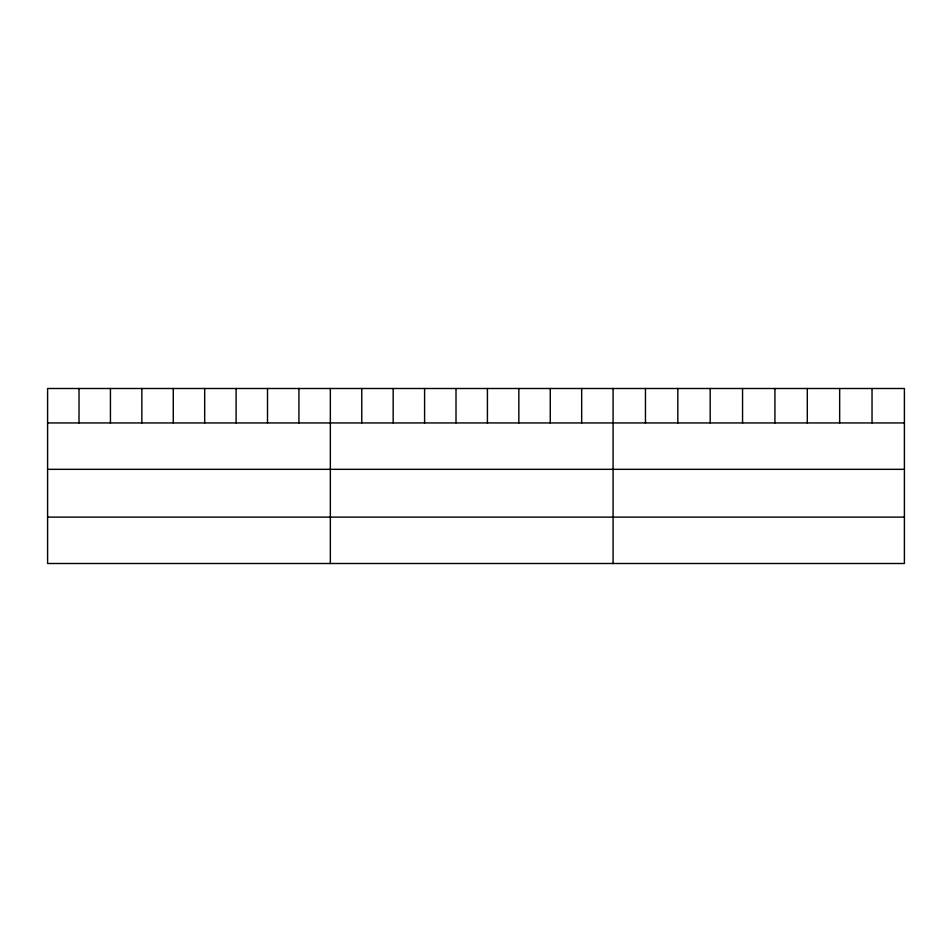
<?xml version="1.0" encoding="UTF-8"?>
<svg xmlns="http://www.w3.org/2000/svg" width="952" height="952" viewBox="0 0 952 952"><rect width="100%" height="100%" fill="white"/><g stroke="black" fill="none" stroke-linecap="round" stroke-linejoin="round"><path stroke-width="1.43" d="M904.4 422.938L904.4 563.501L47.6 563.501L47.6 388.499L904.4 388.499L904.4 422.938L47.6 422.938M47.6 469.324L904.4 469.324M47.6 517.115L904.4 517.115M872.032 388.499L872.032 422.938M839.664 388.499L839.664 422.938M807.296 388.499L807.296 422.938M774.928 388.499L774.928 422.938M742.56 388.499L742.56 422.938M710.192 388.499L710.192 422.938M677.824 388.499L677.824 422.938M645.456 388.499L645.456 422.938M613.088 388.499L613.088 563.501M581.672 388.499L581.672 422.938M550.256 388.499L550.256 422.938M518.84 388.499L518.84 422.938M487.424 388.499L487.424 422.938M456.008 388.499L456.008 422.938M424.592 388.499L424.592 422.938M393.176 388.499L393.176 422.938M361.76 388.499L361.76 422.938M330.344 388.499L330.344 563.501M298.928 388.499L298.928 422.938M267.512 388.499L267.512 422.938M236.096 388.499L236.096 422.938M204.68 388.499L204.68 422.938M173.264 388.499L173.264 422.938M141.848 388.499L141.848 422.938M110.432 388.499L110.432 422.938M79.016 388.499L79.016 422.938"/></g></svg>
